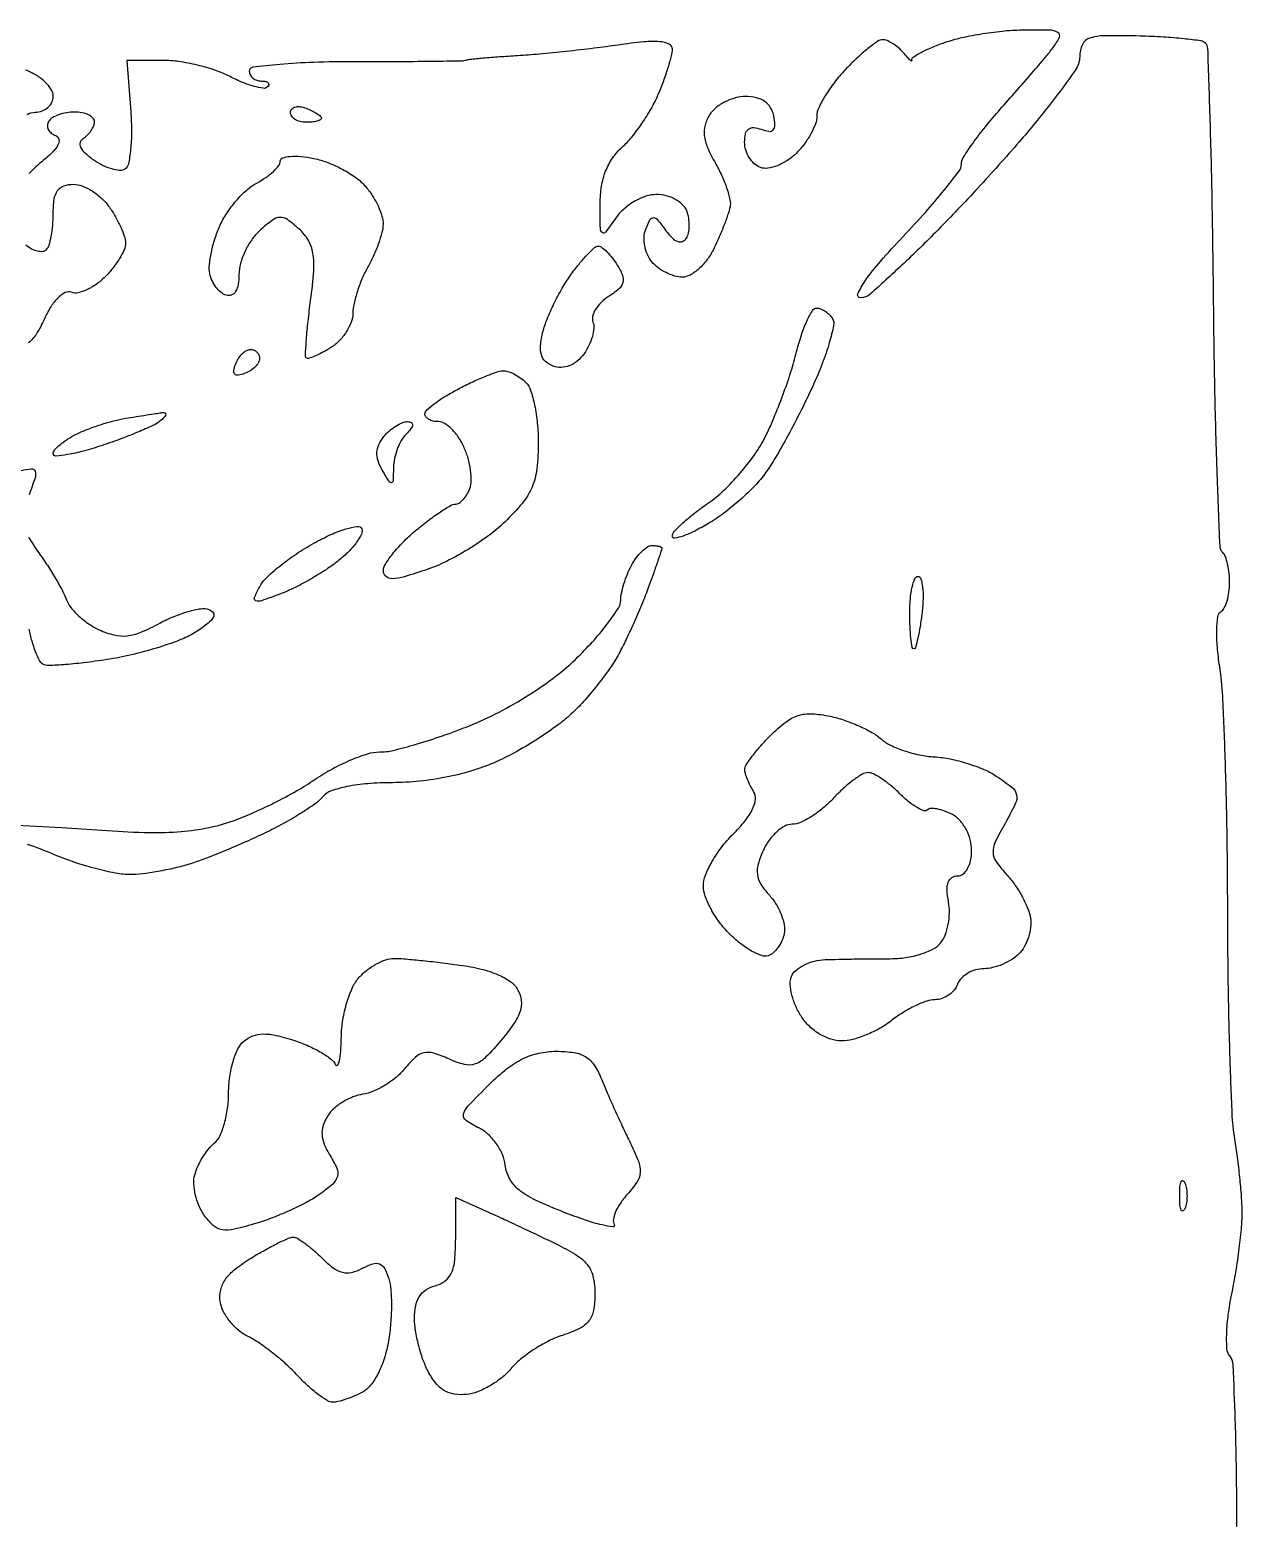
# Model space of a CAD drawing. Extents: x 0 to 102, y 0 to 135.
# Drawn here: x 9.28 to 19.22, y 97.69 to 109.89 of the extents above; entities that cross this region are included whole.
import ezdxf

# ---------------------------------------------------------------- set-up
doc = ezdxf.new("R2010")
doc.units = 0
doc.header["$MEASUREMENT"] = 0

msp = doc.modelspace()

# ---------------------------------------------------------------- linework, layer by layer
for points in [[(19.176482, 97.352733, 0.00423), (19.176935, 97.966571, 0.00651), (19.165919, 98.4976, 0.002574), (19.148284, 98.950609, 0.163603), (19.120044, 99.023764, -0.159843), (19.097409, 99.081148, -0.023208), (19.095843, 99.208393, -0.024326), (19.108744, 99.363964, -0.018665), (19.137386, 99.532119, 0.011053), (19.17096, 99.71259, 0.009271), (19.198757, 99.905262, 0.009384), (19.217588, 100.08229, 0.025278), (19.222225, 100.2087, 0.014858), (19.216939, 100.329873, 0.006825), (19.20321, 100.487351, 0.006753), (19.184249, 100.652788, 0.009281), (19.162442, 100.8009, -0.030154), (19.140256, 101.012525, -0.003327), (19.121974, 101.499643, -0.00405), (19.108755, 102.080327, -0.003266), (19.103682, 102.7044, 0.003642), (19.098096, 103.333275, 0.00429), (19.083363, 103.928549, 0.003773), (19.062821, 104.430831, 0.026634), (19.03802, 104.673915, -0.017906), (19.019087, 104.832098, -0.02596), (19.014671, 104.972672, -0.024075), (19.02232, 105.083939, -0.228992), (19.047229, 105.123058, 0.13794), (19.075089, 105.153382, 0.043204), (19.098341, 105.211167, 0.039445), (19.114263, 105.283262, 0.034642), (19.1196, 105.360193, 0.026485), (19.115478, 105.437957, 0.028958), (19.103152, 105.512529, 0.030156), (19.085225, 105.574405, 0.11123), (19.063606, 105.608594, -0.188516), (19.040548, 105.661251, -0.000949), (19.018199, 106.246289, -0.004074), (18.999347, 106.916205, -0.002547), (18.987661, 107.700839, 0.002076), (18.976725, 108.48476, 0.003345), (18.960173, 109.152339, 0.000642), (18.940933, 109.739338, 0.190078), (18.9221, 109.7827, 0.162999), (18.884813, 109.801278, 0.007892), (18.745424, 109.818553, 0.012168), (18.576432, 109.832643, 0.008413), (18.384695, 109.840705, 0.008251), (18.092373, 109.843247, 0.079733), (17.970355, 109.822687, 0.205485), (17.912339, 109.770622, 0.105049), (17.890131, 109.673476, -0.15032), (17.852884, 109.55871, -0.011674), (17.658949, 109.295816, -0.014107), (17.393923, 108.972823, -0.007915), (17.054846, 108.594826, -0.007226), (16.726451, 108.250319, -0.01081), (16.428887, 107.959889, -0.006033), (16.172667, 107.726134, -0.183911), (16.092987, 107.6958, -0.544889), (16.071814, 107.728618, -0.045802), (16.13211, 107.834816, -0.027466), (16.256012, 107.993528, -0.011005), (16.441822, 108.19712, 0.008605), (16.625026, 108.39593, 0.012411), (16.779535, 108.578428, 0.008168), (16.901077, 108.734587, 0.162674), (16.92, 108.79121, -0.142101), (16.935645, 108.845148, -0.013138), (17.013896, 108.961792, -0.016099), (17.11722, 109.097886, -0.011944), (17.239647, 109.24164, 0.002582), (17.370363, 109.389429, 0.002626), (17.498801, 109.537727, 0.002551), (17.609127, 109.667809, 0.010836), (17.673006, 109.74735, 0.052519), (17.724332, 109.831061, 0.396783), (17.711411, 109.871344, 0.124206), (17.641715, 109.889721, 0.007015), (17.416809, 109.888964, 0.021637), (17.254736, 109.87912, 0.015134), (17.073339, 109.854629, 0.015302), (16.900623, 109.820505, 0.03049), (16.766995, 109.781119, 0.01507), (16.661528, 109.739272, 0.026036), (16.576981, 109.697391, 0.02518), (16.517459, 109.65988, 0.400193), (16.513195, 109.638492, -0.704077), (16.511457, 109.636263, -0.112945), (16.504041, 109.640743, -0.015374), (16.479894, 109.66556, -0.004863), (16.445373, 109.704037, 0.035988), (16.403855, 109.744891, 0.035821), (16.356846, 109.779438, 0.038146), (16.311447, 109.803415, 0.102772), (16.275899, 109.8108, 0.152126), (16.23405, 109.797766, 0.017651), (16.154283, 109.738478, 0.019923), (16.062487, 109.658886, 0.015034), (15.967975, 109.564598, 0.024817), (15.879033, 109.460466, 0.027318), (15.80386, 109.351209, 0.028194), (15.750609, 109.251768, 0.109251), (15.7356, 109.183898, -0.091037), (15.723973, 109.12057, -0.035767), (15.686461, 109.03977, -0.033922), (15.632333, 108.956056, -0.035918), (15.568319, 108.882119, -0.049224), (15.494752, 108.821768, -0.052518), (15.412331, 108.778468, -0.058653), (15.33371, 108.757417, -0.128411), (15.272219, 108.76427, -0.09543), (15.222967, 108.794922, -0.066849), (15.181241, 108.845445, -0.064523), (15.153028, 108.907294, -0.074913), (15.1434, 108.971196, -0.055923), (15.151105, 109.039867, -0.173122), (15.175762, 109.078651, -0.190197), (15.217594, 109.09094, -0.069171), (15.27888, 109.076701, 0.055225), (15.341838, 109.060218, 0.241812), (15.377119, 109.072255, 0.202573), (15.391809, 109.110383, 0.039589), (15.383472, 109.185106, 0.090508), (15.35689, 109.253482, 0.104027), (15.308786, 109.304235, 0.092866), (15.239555, 109.335124, 0.058687), (15.151462, 109.3455, 0.065818), (15.067572, 109.334409, 0.051722), (14.98186, 109.301534, 0.053023), (14.907233, 109.253115, 0.082532), (14.85652, 109.19583, 0.07305), (14.818861, 109.110141, 0.09712), (14.812532, 109.025476, 0.073625), (14.83914, 108.927821, 0.026545), (14.903987, 108.798907, -0.023464), (14.956485, 108.696126, -0.025595), (14.997456, 108.591773, -0.026219), (15.023005, 108.499646, -0.102854), (15.023774, 108.440977, -0.035324), (15.008272, 108.383283, -0.009572), (14.975626, 108.29447, -0.009638), (14.934594, 108.19484, -0.009868), (14.890057, 108.09765, -0.046739), (14.836366, 108.008651, -0.049984), (14.768134, 107.933341, -0.055672), (14.69634, 107.8817, -0.128787), (14.632579, 107.865, -0.072254), (14.569321, 107.874189, -0.044597), (14.499314, 107.90196, -0.043808), (14.43356, 107.942668, -0.059111), (14.382894, 107.990823, -0.071452), (14.346968, 108.049412, -0.055291), (14.325035, 108.121093, -0.056224), (14.319592, 108.194369, -0.082238), (14.332563, 108.257608, -0.025692), (14.367722, 108.336809, -0.301777), (14.39566, 108.352638, -0.206757), (14.429272, 108.335205, -0.013297), (14.498314, 108.24587, 0.038795), (14.549126, 108.186625, 0.106473), (14.595197, 108.156953, 0.183419), (14.634183, 108.157061, 0.164368), (14.665461, 108.182949, 0.087951), (14.682995, 108.227088, 0.046398), (14.689484, 108.285877, 0.044242), (14.684971, 108.349152, 0.051739), (14.669323, 108.407266, 0.111847), (14.634926, 108.45873, 0.066085), (14.574802, 108.50228, 0.060978), (14.499469, 108.531768, 0.062905), (14.420046, 108.5418, 0.080229), (14.334719, 108.52802, 0.049669), (14.241768, 108.486568, 0.048392), (14.155703, 108.425714, 0.061984), (14.090697, 108.353776, -0.008678), (14.002614, 108.232553, -0.433931), (13.976203, 108.229736, -0.213953), (13.960545, 108.263285, -0.003781), (13.959, 108.467564, -0.03962), (13.970293, 108.609856, -0.053565), (14.004119, 108.734291, -0.057936), (14.060776, 108.840976, -0.059831), (14.139876, 108.930538, 0.040143), (14.217482, 109.011745, 0.020782), (14.301467, 109.124327, 0.020523), (14.378662, 109.247913, 0.029233), (14.435976, 109.363933, 0.011728), (14.480086, 109.47536, 0.012983), (14.517353, 109.585048, 0.012415), (14.54431, 109.679962, 0.063057), (14.5512, 109.734382, 0.295238), (14.524617, 109.775478, 0.087261), (14.448436, 109.794799, 0.043385), (14.316073, 109.793157, 0.011632), (14.10705, 109.767447, -0.005895), (13.909273, 109.740813, -0.0039), (13.681538, 109.714677, -0.003925), (13.459798, 109.692738, -0.007606), (13.2822, 109.679294, 0.002878), (13.133275, 109.669435, 0.00408), (13.000905, 109.658821, 0.002352), (12.88949, 109.648442, 0.05767), (12.8592, 109.641898, -0.078171), (12.825908, 109.636115, -0.000721), (12.5746, 109.632466, -0.002426), (12.285172, 109.630086, -0.001564), (11.94975, 109.630004, 0.008262), (11.610576, 109.625378, 0.014759), (11.33219, 109.608744, 0.008792), (11.111401, 109.585079, 0.37824), (11.0826, 109.552453, 0.122519), (11.090195, 109.521921, 0.100763), (11.111593, 109.495916, 0.091136), (11.143599, 109.478444, 0.079646), (11.1813, 109.4724, -0.048483), (11.215888, 109.469038, -0.144792), (11.236749, 109.458142, -0.260509), (11.241533, 109.442234, -0.142929), (11.231462, 109.423862, -0.236915), (11.197697, 109.412667, -0.031167), (11.121553, 109.428691, -0.030752), (11.027623, 109.460992, -0.02114), (10.925463, 109.508462, 0.037496), (10.805521, 109.559497, 0.022661), (10.657137, 109.602491, 0.022635), (10.505023, 109.631974, 0.036562), (10.373555, 109.6416), (10.079107, 109.6416), (10.110462, 109.220446, -0.018285), (10.11669, 109.055553, -0.025737), (10.109295, 108.908599, -0.024087), (10.091736, 108.792348, -0.207699), (10.062457, 108.750245, -0.159212), (10.019785, 108.739902, -0.051109), (9.954838, 108.751727, -0.045021), (9.880573, 108.780721, -0.037221), (9.807535, 108.824166, -0.034705), (9.739197, 108.879473, -0.095044), (9.702687, 108.92939, -0.176366), (9.698826, 108.970859, -0.19256), (9.722787, 109.00326, 0.056974), (9.757524, 109.030634, 0.05002), (9.786924, 109.066283, 0.052803), (9.806973, 109.104408, 0.094944), (9.8136, 109.138993, 0.195937), (9.801208, 109.169402, 0.086576), (9.765364, 109.195215, 0.066471), (9.712242, 109.212741, 0.046513), (9.649393, 109.2186, 0.043058), (9.583031, 109.212875, 0.044476), (9.519374, 109.195871, 0.048612), (9.467348, 109.170928, 0.118809), (9.437366, 109.141226, 0.12984), (9.427494, 109.108778, 0.127158), (9.434812, 109.075404, 0.110102), (9.458839, 109.046181, 0.080063), (9.495823, 109.025805, -0.264767), (9.521857, 108.995478, -0.177766), (9.514391, 108.949259, -0.073404), (9.463808, 108.883888, -0.022286), (9.36945, 108.800939, 0.043569), (9.278332, 108.7137, 0.043231)], [(9.26061, 109.196941, -0.139515), (9.32715, 109.216769, 0.085611), (9.383686, 109.227242, 0.092697), (9.43171, 109.255954, 0.09899), (9.463842, 109.298244, 0.113587), (9.4752, 109.347594, 0.143395), (9.458906, 109.403241, 0.06031), (9.408786, 109.463946, 0.052846), (9.335603, 109.520109, 0.046445), (9.249111, 109.562547, 0.030245)], [(9.250334, 108.129893, 0.050768), (9.29789, 108.097964, 0.066538), (9.346869, 108.079698, 0.082297), (9.389742, 108.07713, 0.171918), (9.419534, 108.091334, 0.125096), (9.441115, 108.127625, 0.025335), (9.458848, 108.20106, 0.025268), (9.471113, 108.290851, 0.02131), (9.4752, 108.3867, -0.034704), (9.483309, 108.503383, -0.116122), (9.510856, 108.574413, -0.15926), (9.561273, 108.613039, -0.084672), (9.639603, 108.6264, -0.093028), (9.712143, 108.612786, -0.048718), (9.794398, 108.571168, -0.04614), (9.873146, 108.510307, -0.052447), (9.935703, 108.438376, -0.024165), (9.986109, 108.358456, -0.023973), (10.028714, 108.273837, -0.024662), (10.058664, 108.196432, -0.080139), (10.0674, 108.142276, -0.104683), (10.056213, 108.08943, -0.032188), (10.018261, 108.016808, -0.030634), (9.964139, 107.938903, -0.029253), (9.900119, 107.866919, -0.041372), (9.828151, 107.805968, -0.047682), (9.750328, 107.760921, -0.053962), (9.678274, 107.736916, -0.146072), (9.625097, 107.740982, 0.209662), (9.574457, 107.738603, 0.078904), (9.515332, 107.696594, 0.058626), (9.455371, 107.62221, 0.036168), (9.402514, 107.52288, -0.03384), (9.33845, 107.401127, -0.087894), (9.272801, 107.327379, -0.115735)], [(9.212701, 106.279838, -0.043955), (9.296327, 106.294014, -0.348227), (9.326785, 106.273616, -0.158108), (9.326621, 106.220998, -0.011044), (9.276874, 106.079842, 0.038725)], [(9.12242, 103.376686, -0.002297), (9.544943, 103.35433, -0.004764), (9.874447, 103.332226, 0.011851), (10.220879, 103.313914, 0.023883), (10.494295, 103.319013, 0.029435), (10.72351, 103.347875, 0.036232), (10.931947, 103.402552, 0.021654), (11.094431, 103.465999, 0.012491), (11.284378, 103.555552, 0.012467), (11.470909, 103.655158, 0.020368), (11.623156, 103.749792, -0.025002), (11.763733, 103.835377, -0.024051), (11.91395, 103.907715, -0.024787), (12.052334, 103.958407, -0.075535), (12.151016, 103.9734, 0.059071), (12.260637, 103.986396, 0.012096), (12.449463, 104.036669, 0.012578), (12.667277, 104.106331, 0.011523), (12.887836, 104.188783, 0.024856), (13.130169, 104.300066, 0.021083), (13.374349, 104.440638, 0.021594), (13.597804, 104.596048, 0.032399), (13.777026, 104.751863, 0.015859), (13.911504, 104.893733, 0.020542), (14.025043, 105.032464, 0.018727), (14.108989, 105.153256, 0.143444), (14.1282, 105.218843, -0.052955), (14.134276, 105.276054, -0.022146), (14.153926, 105.351153, -0.021613), (14.182249, 105.430362, -0.026198), (14.215777, 105.501762, -0.035873), (14.25531, 105.564385, -0.041844), (14.301604, 105.617331, -0.046488), (14.347564, 105.654177, -0.146758), (14.384977, 105.6654, -0.0245), (14.416168, 105.663871, -0.039872), (14.442249, 105.659187, -0.048475), (14.460541, 105.652422, -0.303815), (14.465326, 105.64425, -0.066678), (14.462307, 105.628829, -0.001013), (14.432826, 105.542333, -0.002707), (14.397795, 105.442008, -0.001784), (14.356476, 105.327, -0.010839), (14.305324, 105.195182, -0.006814), (14.240139, 105.043326, -0.00684), (14.171889, 104.895593, -0.012433), (14.111502, 104.7771, -0.027494), (14.041671, 104.663498, -0.014738), (13.943906, 104.530978, -0.014634), (13.835907, 104.401275, -0.02215), (13.733903, 104.295637, -0.031158), (13.614782, 104.196053, -0.01543), (13.452429, 104.084229, -0.01525), (13.276322, 103.978234, -0.021561), (13.113, 103.895645, -0.032064), (12.92319, 103.823992, -0.024076), (12.706727, 103.769017, -0.023486), (12.479255, 103.733799, -0.02569), (12.256209, 103.721458, 0.01838), (12.053241, 103.713201, 0.030374), (11.883376, 103.689585, 0.035288), (11.75415, 103.653902, 0.135344), (11.686345, 103.606611, -0.064294), (11.627752, 103.552063, -0.014354), (11.514151, 103.475582, -0.014672), (11.376815, 103.394282, -0.013708), (11.231836, 103.31922, -0.00753), (11.075144, 103.246357, -0.005841), (10.902512, 103.171628, -0.005909), (10.7398, 103.105688, -0.014163), (10.6173, 103.06168, -0.019798), (10.502733, 103.029111, -0.012774), (10.367823, 103.000097, -0.012844), (10.234249, 102.978459, -0.023538), (10.124418, 102.968786, -0.054716), (10.004399, 102.977025, -0.018676), (9.833615, 103.014358, -0.018311), (9.64667, 103.069978, -0.020118), (9.470182, 103.137625, 0.02115), (9.264524, 103.215967, 0.036885)], [(9.271711, 105.737758, 0.02941), (9.357507, 105.604312, -0.012853), (9.427195, 105.503424, -0.011272), (9.494835, 105.39463, -0.011402), (9.551453, 105.293622, -0.032977), (9.584289, 105.220518, 0.080724), (9.620715, 105.156503, 0.037851), (9.686138, 105.08685, 0.036229), (9.767436, 105.022626, 0.042189), (9.853267, 104.974407, 0.04753), (9.975427, 104.932217, 0.087087), (10.080238, 104.92552, 0.071949), (10.194065, 104.955018, 0.024198), (10.349261, 105.029148, -0.025807), (10.466026, 105.084461, -0.029089), (10.583355, 105.124994, -0.030227), (10.685814, 105.147265, -0.119399), (10.749642, 105.141886, -0.162433), (10.786288, 105.114384, -0.285594), (10.788063, 105.07786, -0.101476), (10.745088, 105.027869, -0.019609), (10.647473, 104.958291, -0.051101), (10.529849, 104.897364, -0.017475), (10.34859, 104.833069, -0.017162), (10.142206, 104.775595, -0.018987), (9.939176, 104.734585, -0.008924), (9.747697, 104.706919, -0.012631), (9.576343, 104.68966, -0.008764), (9.434192, 104.681463, -0.14951), (9.389452, 104.693209, -0.139303), (9.362584, 104.722611, -0.023322), (9.331334, 104.793168, -0.02399), (9.301665, 104.882003, -0.019244), (9.278103, 104.980035, 0.050821)]]:
    msp.add_lwpolyline(points, format="xyb")
for points in [[(11.5479, 109.249194, -0.02136), (11.596508, 109.228118, -0.030395), (11.637523, 109.205035, -0.030693), (11.66743, 109.183011, -0.222225), (11.6748, 109.167249, -0.289661), (11.666671, 109.154395, -0.046727), (11.637523, 109.143767, -0.039339), (11.59653, 109.136409, -0.024748), (11.5479, 109.134, -0.062722), (11.499379, 109.140111, -0.08088), (11.458277, 109.158071, -0.098158), (11.430771, 109.184693, -0.152681), (11.421, 109.215945, -0.184534), (11.431362, 109.243066, -0.147206), (11.458277, 109.259514, -0.100118), (11.499309, 109.261842, -0.055937)], [(11.61135, 108.837839, -0.042147), (11.727471, 108.803884, -0.031233), (11.849023, 108.747964, -0.03188), (11.957858, 108.68013, -0.059668), (12.03435, 108.610245, -0.036188), (12.090788, 108.534279, -0.032399), (12.13803, 108.448182, -0.033878), (12.1702, 108.365075, -0.080982), (12.179402, 108.299778, -0.058125), (12.170004, 108.231974, -0.02156), (12.141769, 108.139708, -0.021023), (12.102001, 108.040752, -0.023793), (12.0555, 107.9496, 0.028728), (12.008989, 107.856164, 0.022605), (11.969231, 107.750291, 0.023119), (11.941228, 107.648238, 0.051029), (11.931598, 107.5681, -0.086827), (11.917454, 107.494893, -0.051808), (11.877358, 107.415487, -0.049882), (11.819261, 107.342277, -0.06059), (11.751162, 107.287289, -0.015846), (11.681462, 107.246772, -0.024912), (11.618964, 107.216962, -0.022026), (11.568325, 107.198409, -0.299355), (11.550295, 107.203488, -0.195997), (11.542494, 107.226458, -0.003826), (11.551041, 107.353196, -0.008581), (11.564868, 107.50281, -0.005575), (11.585736, 107.6752, 0.013953), (11.610961, 107.917545, 0.059423), (11.604729, 108.062746, 0.094823), (11.56679, 108.166459, 0.074001), (11.490504, 108.259362, 0.028363), (11.394873, 108.336514, 0.167638), (11.33412, 108.35464, 0.152279), (11.271909, 108.33232, 0.022218), (11.1672, 108.2457, 0.057247), (11.102434, 108.171984, 0.041421), (11.047703, 108.077209, 0.042033), (11.010336, 107.97699, 0.068324), (10.998, 107.887138, -0.040752), (10.991203, 107.803887, -0.098558), (10.969588, 107.746356, -0.162313), (10.935432, 107.717987, -0.174925), (10.89225, 107.71691, -0.095927), (10.849738, 107.74084, -0.055771), (10.80945, 107.783619, -0.052894), (10.777297, 107.837464, -0.060339), (10.758878, 107.894558, -0.073784), (10.755703, 107.966258, -0.026111), (10.771636, 108.068049, -0.02525), (10.80109, 108.179684, -0.027073), (10.841098, 108.285148, -0.042221), (10.897281, 108.387718, -0.031389), (10.975289, 108.490704, -0.032053), (11.061881, 108.579098, -0.060126), (11.143671, 108.636446, 0.028851), (11.21745, 108.681588, 0.036257), (11.279786, 108.731919, 0.039335), (11.323878, 108.780166, 0.166977), (11.3364, 108.816618, -0.325693), (11.355217, 108.842441, -0.05865), (11.417167, 108.854625, -0.043832), (11.505939, 108.853686, -0.02552)], [(13.944411, 108.1188, -0.163864), (13.973088, 108.109142, -0.033477), (14.014013, 108.073493, -0.03198), (14.058055, 108.023612, -0.025289), (14.099222, 107.964562, -0.04751), (14.14123, 107.880474, -0.160649), (14.144245, 107.819952, -0.148394), (14.110516, 107.766563, -0.038637), (14.027893, 107.705624, 0.052502), (13.966732, 107.657847, 0.063589), (13.921229, 107.601084, 0.075414), (13.897378, 107.544383, 0.154728), (13.900209, 107.496768, -0.112833), (13.907484, 107.445769, -0.048302), (13.895119, 107.377642, -0.044486), (13.867188, 107.304549, -0.044395), (13.826753, 107.237495, -0.060205), (13.77046, 107.177266, -0.079703), (13.706172, 107.138745, -0.088843), (13.638816, 107.124844, -0.098497), (13.573391, 107.136077, -0.091676), (13.51084, 107.174363, -0.138574), (13.476957, 107.228012, -0.100282), (13.470173, 107.304884, -0.03352), (13.490352, 107.416478, -0.03451), (13.524184, 107.520342, -0.017336), (13.580278, 107.646443, -0.017127), (13.647576, 107.773385, -0.024268), (13.716586, 107.88099, -0.015185), (13.785711, 107.972081, -0.021114), (13.85336, 108.048943, -0.01825), (13.912854, 108.106672, -0.185549)], [(15.733868, 107.6112, -0.093743), (15.766977, 107.604938, -0.052918), (15.803351, 107.586019, -0.050259), (15.837266, 107.558267, -0.057814), (15.863194, 107.525476, -0.193339), (15.873124, 107.468185, -0.018297), (15.837616, 107.327334, -0.021296), (15.780011, 107.157004, -0.015158), (15.701722, 106.971327, -0.009341), (15.607037, 106.774317, -0.007918), (15.499855, 106.569707, -0.008002), (15.396248, 106.386368, -0.022103), (15.315662, 106.2619, -0.036697), (15.228673, 106.156959, -0.019706), (15.107388, 106.040317, -0.019522), (14.973666, 105.930525, -0.028848), (14.847627, 105.846002, -0.016732), (14.733866, 105.783916, -0.032144), (14.638275, 105.743292, -0.043042), (14.570257, 105.725811, -0.46357), (14.5512, 105.741948, -0.19028), (14.566205, 105.77995, -0.018422), (14.637864, 105.851099, -0.021334), (14.733217, 105.931793, -0.015255), (14.846226, 106.014045, 0.041122), (14.971569, 106.115581, 0.024167), (15.104484, 106.255586, 0.024061), (15.224625, 106.409435, 0.037437), (15.311109, 106.5537, 0.017313), (15.382586, 106.709315, 0.010427), (15.457002, 106.898313, 0.010438), (15.523205, 107.089488, 0.017935), (15.569244, 107.25165, -0.018783), (15.608609, 107.389417, -0.02838), (15.654017, 107.505582, -0.027423), (15.699239, 107.591562, -0.263817)], [(11.091651, 107.2728, -0.099038), (11.120484, 107.267032, -0.097945), (11.145008, 107.250608, -0.097945), (11.161432, 107.226084, -0.099038), (11.1672, 107.197251, -0.135188), (11.158287, 107.164888, -0.062056), (11.131189, 107.130076, -0.054875), (11.0915, 107.098259, -0.049969), (11.044608, 107.07466, -0.051615), (10.992824, 107.060702, -0.240886), (10.964317, 107.069917, -0.240886), (10.955102, 107.098424, -0.051615), (10.96906, 107.150208, -0.049969), (10.992659, 107.1971, -0.054875), (11.024476, 107.236789, -0.062056), (11.059288, 107.263887, -0.135188)], [(13.15953, 107.097654, -0.092707), (13.200812, 107.092758, -0.04062), (13.252088, 107.072032, -0.03837), (13.304473, 107.040486, -0.041692), (13.34988, 107.00208, -0.118076), (13.389151, 106.938076, -0.027853), (13.421578, 106.81597, -0.027157), (13.443936, 106.667626, -0.023826), (13.4514, 106.511076, -0.027091), (13.439632, 106.294038, -0.072524), (13.40095, 106.144504, -0.073463), (13.321511, 106.013349, -0.028334), (13.17645, 105.856981, -0.033883), (13.045105, 105.746687, -0.020655), (12.876649, 105.63403, -0.020661), (12.699613, 105.535739, -0.034119), (12.54195, 105.46958, -0.010178), (12.354182, 105.409695, -0.062931), (12.254428, 105.393321, -0.185948), (12.203613, 105.410767, -0.221623), (12.1824, 105.456275, -0.140407), (12.198418, 105.512192, -0.028027), (12.25886, 105.597935, -0.027629), (12.343043, 105.692897, -0.02269), (12.442691, 105.78478, -0.012097), (12.547421, 105.868662, -0.016067), (12.646807, 105.939463, -0.013373), (12.731927, 105.992842, -0.134137), (12.77204, 106.0038, 0.148973), (12.802039, 106.012941, 0.058446), (12.835229, 106.041371, 0.051034), (12.866292, 106.082767, 0.04387), (12.890178, 106.131702, 0.08946), (12.902327, 106.195571, 0.036773), (12.896668, 106.283867, 0.034889), (12.87643, 106.380113, 0.037648), (12.84335, 106.470102, 0.041357), (12.798278, 106.550644, 0.047415), (12.742326, 106.618766, 0.05354), (12.6844, 106.665747, 0.144612), (12.63412, 106.6806, -0.054177), (12.590908, 106.685296, -0.075455), (12.554652, 106.699238, -0.096724), (12.530702, 106.719849, -0.176196), (12.522721, 106.74405, -0.206164), (12.537797, 106.776333, -0.021328), (12.60428, 106.830605, -0.023743), (12.692945, 106.890549, -0.016782), (12.797671, 106.949604, -0.010582), (12.908716, 107.004445, -0.012302), (13.016592, 107.051711, -0.011354), (13.109352, 107.087226, -0.069136)], [(10.35927, 106.753679, -0.070316), (10.387878, 106.753736, -0.374228), (10.39734, 106.742864, -0.182486), (10.389818, 106.722942, -0.027257), (10.35927, 106.691845, -0.0737), (10.305962, 106.655945, -0.010292), (10.184465, 106.600966, -0.011582), (10.0368, 106.541781, -0.009599), (9.87705, 106.48548, -0.013761), (9.722916, 106.439128, -0.024344), (9.593243, 106.410685, -0.023154), (9.495495, 106.398805, -0.436249), (9.4752, 106.417639, -0.184007), (9.487081, 106.44883, -0.035577), (9.531115, 106.491682, -0.033577), (9.592666, 106.536893, -0.025484), (9.66555, 106.578185, -0.023901), (9.753744, 106.617222, -0.014191), (9.862113, 106.65562, -0.014187), (9.972611, 106.687846, -0.023663), (10.0674, 106.70786, -0.000623), (10.154267, 106.721836, -0.00064), (10.240381, 106.735467, -0.000619), (10.315099, 106.747102, -0.002715)], [(12.378879, 106.6806, -0.11323), (12.410313, 106.673389, -0.315231), (12.420775, 106.654643, -0.142776), (12.408225, 106.6237, -0.029119), (12.36852, 106.57908, 0.067867), (12.329423, 106.527636, 0.038127), (12.296066, 106.456436, 0.037265), (12.272874, 106.377978, 0.049562), (12.264427, 106.30413, -0.006329), (12.261422, 106.194829, -0.338352), (12.248895, 106.179734, -0.321829), (12.230354, 106.18751, -0.00601), (12.173145, 106.28318, -0.050294), (12.137956, 106.36064, -0.093498), (12.128398, 106.428728, -0.099309), (12.144424, 106.492835, -0.062528), (12.186076, 106.55813, -0.039682), (12.231703, 106.604991, -0.038398), (12.284639, 106.644624, -0.040972), (12.33673, 106.67201, -0.100868)], [(12.004173, 105.802133, -0.212184), (12.00265, 105.758769, -0.043939), (11.962385, 105.691761, -0.039072), (11.89787, 105.616248, -0.028143), (11.815193, 105.542347, -0.023559), (11.711673, 105.467497, -0.014567), (11.583623, 105.389027, -0.014602), (11.45231, 105.318741, -0.025337), (11.338969, 105.269266, -0.006567), (11.181986, 105.212356, -0.168038), (11.137246, 105.21228, -0.432408), (11.125402, 105.238571, -0.024606), (11.167809, 105.328137, -0.079315), (11.2231, 105.400916, -0.021576), (11.332085, 105.496437, -0.021261), (11.46682, 105.595501, -0.020655), (11.61076, 105.683786, -0.020211), (11.751228, 105.754866, -0.03397), (11.874883, 105.801428, -0.038577), (11.969639, 105.82213, -0.344121)], [(16.564612, 105.4116, -0.335283), (16.588698, 105.393403, -0.041434), (16.602209, 105.324621, -0.035585), (16.606035, 105.229014, -0.021273), (16.597657, 105.1155, -0.010324), (16.582023, 105.001986, -0.016747), (16.563536, 104.906379, -0.010728), (16.544463, 104.8304, -0.337893), (16.530044, 104.8194, -0.368991), (16.516919, 104.830613, -0.011422), (16.506707, 104.906379, -0.017314), (16.499378, 105.001973, -0.010473), (16.497, 105.1155, -0.021529), (16.501889, 105.228986, -0.034612), (16.516861, 105.324621, -0.038489), (16.538366, 105.39379, -0.307262)], [(15.843708, 104.266288, -0.02936), (15.958769, 104.234684, -0.023152), (16.079082, 104.187594, -0.023692), (16.187022, 104.133206, -0.052183), (16.262191, 104.079726, 0.069328), (16.338805, 104.029068, 0.030908), (16.451208, 103.983652, 0.029855), (16.578017, 103.949578, 0.035558), (16.700784, 103.933313, -0.035846), (16.828446, 103.916324, -0.024481), (16.970186, 103.879692, -0.024739), (17.104054, 103.830624, -0.04484), (17.20687, 103.775727, -0.0222), (17.336035, 103.682648, -0.182059), (17.37283, 103.621514, -0.160679), (17.362595, 103.54728, -0.016346), (17.27805, 103.388137, 0.018098), (17.196652, 103.233612, 0.124608), (17.179681, 103.150194, 0.145452), (17.205965, 103.074962, 0.02765), (17.298246, 102.960912, -0.033876), (17.362335, 102.879656, -0.026692), (17.420612, 102.783905, -0.027385), (17.465269, 102.688706, -0.058169), (17.486762, 102.610328, -0.068651), (17.487831, 102.535904, -0.047967), (17.469606, 102.453863, -0.048049), (17.436147, 102.376981, -0.069837), (17.391682, 102.317997, -0.057734), (17.333112, 102.271589, -0.038928), (17.257268, 102.232402, -0.039082), (17.17679, 102.205646, -0.060784), (17.104294, 102.1968, 0.070207), (17.037121, 102.187321, 0.063352), (16.972617, 102.159523, 0.066805), (16.920405, 102.118425, 0.101377), (16.889406, 102.0699, -0.085513), (16.860523, 102.021388, -0.066244), (16.814665, 101.980277, -0.066056), (16.7595, 101.952487, -0.08388), (16.703349, 101.943, 0.084026), (16.635926, 101.931589, 0.028069), (16.543151, 101.893297, 0.027022), (16.443327, 101.838557, 0.027731), (16.350885, 101.7738, -0.038672), (16.253985, 101.709031, -0.030831), (16.140765, 101.654303, -0.031758), (16.028961, 101.616615, -0.065502), (15.937641, 101.6046, -0.080395), (15.849788, 101.618818, -0.056186), (15.758543, 101.661012, -0.053722), (15.674715, 101.725102, -0.057734), (15.608731, 101.804179, -0.042711), (15.562375, 101.890119, -0.041973), (15.530976, 101.983182, -0.045199), (15.517835, 102.069443, -0.107219), (15.527667, 102.133288, -0.12572), (15.563253, 102.183503, -0.060702), (15.6295, 102.227179, -0.054524), (15.713959, 102.258266, -0.051957), (15.804536, 102.271023, -0.003587), (15.913195, 102.274168, -0.001648), (16.054825, 102.276783, -0.001632), (16.203875, 102.278556, -0.002258), (16.337589, 102.279107, 0.037312), (16.463047, 102.288431, 0.037886), (16.585068, 102.316297, 0.040729), (16.687232, 102.357299, 0.104123), (16.749394, 102.406606, 0.081476), (16.787052, 102.470859, 0.044357), (16.812294, 102.55901, 0.042692), (16.822471, 102.655673, 0.052158), (16.814787, 102.746214, -0.034582), (16.803464, 102.840319, -0.097601), (16.812923, 102.905562, -0.160268), (16.842312, 102.943713, -0.150258), (16.889432, 102.9582, 0.168323), (16.934552, 102.973833, 0.100119), (16.971769, 103.017644, 0.076415), (16.996383, 103.084644, 0.049927), (17.0046, 103.166723, 0.066328), (16.993002, 103.253768, 0.057476), (16.958836, 103.33937, 0.059583), (16.907825, 103.411799, 0.086911), (16.846523, 103.459847, 0.032839), (16.782603, 103.488833, 0.04384), (16.72126, 103.505973, 0.050754), (16.670635, 103.510206, 0.194237), (16.642073, 103.498073, -0.289094), (16.612837, 103.491457, -0.046992), (16.557549, 103.517096, -0.039492), (16.490351, 103.563768, -0.024854), (16.41945, 103.62795, 0.023015), (16.345469, 103.695417, 0.026568), (16.268936, 103.752427, 0.027079), (16.199951, 103.793121, 0.120279), (16.15456, 103.8042, 0.1354), (16.10834, 103.79145, 0.025178), (16.03438, 103.742072, 0.025344), (15.951454, 103.673672, 0.020757), (15.869909, 103.5927, -0.032261), (15.784562, 103.511762, -0.033217), (15.690303, 103.443328, -0.035207), (15.60102, 103.395569, -0.10559), (15.533735, 103.3812, 0.124278), (15.473049, 103.365879, 0.058701), (15.406484, 103.319173, 0.052905), (15.344566, 103.25081, 0.050727), (15.297363, 103.170044, 0.036441), (15.254218, 103.053541, 0.105033), (15.248009, 102.968089, 0.109085), (15.277097, 102.889402, 0.041066), (15.348892, 102.795638, -0.048739), (15.403302, 102.72228, -0.043622), (15.444842, 102.637064, -0.046182), (15.468397, 102.553285, -0.093595), (15.468065, 102.485055, -0.057233), (15.449465, 102.426148, -0.05196), (15.417533, 102.370893, -0.055334), (15.377818, 102.327257, -0.100445), (15.336153, 102.303312, -0.169312), (15.282227, 102.304069, -0.041373), (15.200331, 102.341844, -0.037719), (15.108378, 102.403449, -0.029938), (15.018903, 102.482806, -0.037378), (14.937048, 102.577908, -0.034513), (14.867834, 102.686619, -0.036338), (14.819958, 102.792314, -0.088396), (14.805, 102.876262, -0.095841), (14.82157, 102.961914, -0.03462), (14.87589, 103.073962, -0.032804), (14.953976, 103.191548, -0.033415), (15.046329, 103.297144, 0.025453), (15.14799, 103.409719, 0.058493), (15.209196, 103.505894, 0.087073), (15.231923, 103.586077, 0.16846), (15.216824, 103.650186, -0.023415), (15.189617, 103.697897, -0.022106), (15.166418, 103.748852, -0.022689), (15.149945, 103.795769, -0.068367), (15.144695, 103.829195, -0.150403), (15.155485, 103.866814, -0.017368), (15.206601, 103.939544, -0.019662), (15.275452, 104.023532, -0.014853), (15.357258, 104.110349, -0.032213), (15.479975, 104.218196, -0.086811), (15.582407, 104.271967, -0.091577), (15.693685, 104.286241, -0.038592)], [(12.268304, 102.2814, -0.020598), (12.34834, 102.278102, -0.004436), (12.486509, 102.265458, -0.004624), (12.646356, 102.247906, -0.0044), (12.808521, 102.227131, -0.025073), (12.982234, 102.194379, -0.04258), (13.12246, 102.147661, -0.053081), (13.22566, 102.089559, -0.115653), (13.285325, 102.021761, -0.097155), (13.31186, 101.935274, -0.106232), (13.302433, 101.848064, -0.07182), (13.252105, 101.74718, -0.023347), (13.150663, 101.614518, -0.01905), (13.02002, 101.470749, -0.112099), (12.934878, 101.415955, -0.151177), (12.847116, 101.411697, -0.044011), (12.718029, 101.457296, 0.032794), (12.594215, 101.504177, 0.129568), (12.513509, 101.507302, 0.133152), (12.442979, 101.470246, 0.035425), (12.355482, 101.376603, -0.049384), (12.285456, 101.305723, -0.036023), (12.195327, 101.241278, -0.036682), (12.099968, 101.192189, -0.063988), (12.01451, 101.168145, 0.057967), (11.932854, 101.146224, 0.042966), (11.849209, 101.104369, 0.043764), (11.776096, 101.050239, 0.071644), (11.726357, 100.991542, 0.059856), (11.688749, 100.911734, 0.094831), (11.678853, 100.837026, 0.085101), (11.697059, 100.758275, 0.040337), (11.745094, 100.665469, -0.037713), (11.799651, 100.561402, -0.16875), (11.804607, 100.493742, -0.147486), (11.766576, 100.432277, -0.026711), (11.660202, 100.347927, -0.032074), (11.562501, 100.287635, -0.014614), (11.427957, 100.221051, -0.014402), (11.281586, 100.158904, -0.019207), (11.14517, 100.11152, -0.016474), (10.959974, 100.061667, -0.097079), (10.859975, 100.058019, -0.14693), (10.786449, 100.093434, -0.054841), (10.710046, 100.180443, -0.054503), (10.668628, 100.255879, -0.042518), (10.640243, 100.345034, -0.043754), (10.628119, 100.433768, -0.076177), (10.635794, 100.507502, -0.044567), (10.660498, 100.576276, -0.029901), (10.700112, 100.649885, -0.030135), (10.747466, 100.7171, -0.051063), (10.795642, 100.766187, 0.113119), (10.840971, 100.82547, 0.03784), (10.878809, 100.928529, 0.035392), (10.904713, 101.05282, 0.033692), (10.9134, 101.1816, -0.035099), (10.922498, 101.311049, -0.036452), (10.949611, 101.436283, -0.039121), (10.98934, 101.540475, -0.109329), (11.037026, 101.601883, -0.082374), (11.112662, 101.646031, -0.087865), (11.196809, 101.662101, -0.061972), (11.303894, 101.650233, -0.021157), (11.454562, 101.607484, -0.024652), (11.570088, 101.562932, -0.029117), (11.674204, 101.509312, -0.030071), (11.755076, 101.454704, -0.133379), (11.789557, 101.409492, 0.54731), (11.805473, 101.406549, 0.137866), (11.820535, 101.435615, 0.034033), (11.831983, 101.519219, 0.011977), (11.837321, 101.640239, -0.036332), (11.850193, 101.778599, -0.031883), (11.883167, 101.919975, -0.033242), (11.929756, 102.044, -0.077596), (11.984012, 102.126689, -0.045297), (12.04824, 102.18589, -0.038967), (12.125278, 102.235954, -0.040812), (12.20295, 102.270342, -0.084002)], [(13.599637, 101.52, -0.036667), (13.745875, 101.509261, -0.103367), (13.841575, 101.474046, -0.111295), (13.911065, 101.405262, -0.04639), (13.971871, 101.28735, 0.00658), (14.017287, 101.178894, 0.003335), (14.077156, 101.043521, 0.003312), (14.140821, 100.904591, 0.004937), (14.19851, 100.783994, -0.017441), (14.272168, 100.619577, -0.108007), (14.287831, 100.528941, -0.13839), (14.262052, 100.450912, -0.035376), (14.179165, 100.345175, 0.036493), (14.124476, 100.275087, 0.047591), (14.085884, 100.203521, 0.0559), (14.067293, 100.140707, 0.184461), (14.075257, 100.099021, -0.624411), (14.063676, 100.080663, -0.032963), (13.974683, 100.096328, -0.022249), (13.837819, 100.13637, -0.010547), (13.665149, 100.199441, -0.016011), (13.430067, 100.299753, -0.06015), (13.294065, 100.384169, -0.097399), (13.217777, 100.474565, -0.096415), (13.181055, 100.58744, 0.071482), (13.157444, 100.674436, 0.051175), (13.108161, 100.762542, 0.051323), (13.042234, 100.838499, 0.073443), (12.96907, 100.889287, -0.035528), (12.859448, 100.953693, -0.307743), (12.839939, 101.003772, -0.134418), (12.875188, 101.069406, -0.00633), (13.052043, 101.250797, -0.029604), (13.192517, 101.375553, -0.052574), (13.323364, 101.457946, -0.05999), (13.455619, 101.504295, -0.054364)], [(18.752629, 100.44135, -0.057986), (18.765855, 100.393127, -0.037979), (18.770231, 100.3356, -0.037979), (18.765855, 100.278073, -0.057986), (18.752629, 100.22985, -0.174857), (18.736785, 100.212136, -0.447206), (18.722493, 100.217292, -0.078554), (18.712597, 100.260184, -0.017491), (18.709958, 100.3356, -0.017491), (18.712597, 100.411016, -0.078554), (18.722493, 100.453908, -0.447206), (18.736785, 100.459064, -0.174857)], [(13.04955, 100.198879, -0.002709), (13.176147, 100.141072, -0.001483), (13.330713, 100.068921, -0.001478), (13.487262, 99.994712, -0.002357), (13.6206, 99.930249, -0.02917), (13.772884, 99.844394, -0.090268), (13.858778, 99.764096, -0.107864), (13.902462, 99.667348, -0.052352), (13.9167, 99.531736, -0.043968), (13.904762, 99.396245, -0.123029), (13.86612, 99.309849, -0.113859), (13.789294, 99.247896, -0.034829), (13.649979, 99.191884, 0.038898), (13.536424, 99.145154, 0.026763), (13.4157, 99.075765, 0.027066), (13.30606, 98.995942, 0.048514), (13.226979, 98.917651, -0.050707), (13.152002, 98.844071, -0.037497), (13.05601, 98.77844, -0.038257), (12.954782, 98.729757, -0.066645), (12.864412, 98.707767, -0.064847), (12.763354, 98.710183, -0.097071), (12.680561, 98.74012, -0.089724), (12.61077, 98.801265, -0.048496), (12.548409, 98.8974, -0.034764), (12.506277, 98.994596, -0.022348), (12.470557, 99.112214, -0.022453), (12.445817, 99.231051, -0.038709), (12.437447, 99.331683, -0.049962), (12.447093, 99.433727, -0.0921), (12.477739, 99.510956, -0.105807), (12.53048, 99.5651, -0.083169), (12.6054, 99.598713, 0.095639), (12.688528, 99.638507, 0.1304), (12.740166, 99.703115, 0.082376), (12.767073, 99.808243, 0.02155), (12.7746, 99.982796), (12.7746, 100.322632)], [(11.44215, 99.996884, -0.138972), (11.476562, 99.987316, -0.020508), (11.537234, 99.946835, -0.021811), (11.606564, 99.891568, -0.017197), (11.676739, 99.826061, 0.034437), (11.769558, 99.745217, 0.099964), (11.84589, 99.708492, 0.121546), (11.921386, 99.707943, 0.064278), (12.009458, 99.741397, -0.041541), (12.095288, 99.778535, -0.177975), (12.150106, 99.777058, -0.180224), (12.190499, 99.740485, -0.042783), (12.225853, 99.655168, -0.057916), (12.24315, 99.56601, -0.019938), (12.247893, 99.434515, -0.019506), (12.241607, 99.287815, -0.021387), (12.223911, 99.146529, -0.034203), (12.190279, 99.006522, -0.041356), (12.139315, 98.881398, -0.046587), (12.077501, 98.783364, -0.10633), (12.011139, 98.727097, -0.020507), (11.945042, 98.695137, -0.019527), (11.875474, 98.668127, -0.019907), (11.812192, 98.649142, -0.063), (11.768385, 98.6436, -0.138802), (11.722683, 98.656536, -0.023846), (11.647507, 98.707897, -0.024383), (11.562751, 98.77868, -0.019644), (11.478686, 98.862485, 0.022489), (11.38619, 98.95365, 0.016448), (11.275915, 99.046589, 0.016683), (11.165395, 99.127856, 0.034937), (11.073412, 99.181853, -0.060494), (10.994032, 99.234067, -0.048482), (10.922671, 99.307477, -0.050064), (10.869401, 99.389802, -0.08306), (10.844349, 99.468405, -0.093358), (10.848524, 99.564573, -0.097382), (10.887531, 99.651056, -0.072171), (10.967767, 99.735144, -0.029318), (11.098149, 99.825521, -0.009212), (11.210229, 99.891053, -0.012125), (11.314927, 99.946416, -0.00965), (11.403689, 99.988514, -0.105028)]]:
    msp.add_lwpolyline(points, format="xyb", close=True)

doc.saveas('drawing.dxf')
